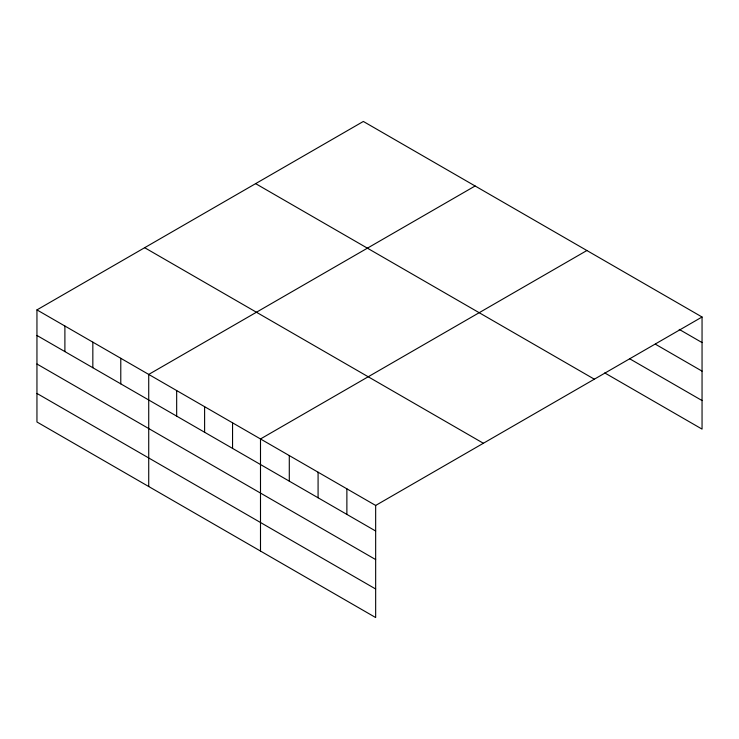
<?xml version="1.0" encoding="UTF-8"?>
<svg xmlns="http://www.w3.org/2000/svg" width="739" height="739" viewBox="0 0 739 739"><rect width="100%" height="100%" fill="white"/><g stroke="black" fill="none" stroke-linecap="round" stroke-linejoin="round"><path stroke-width="1.11" d="M375.661 559.571L375.661 505.448L36.95 309.89L36.95 421.997L375.661 617.545L375.661 559.571L36.95 364.013M604.761 372.936L702.05 429.11L702.05 317.003L363.339 121.455L36.95 309.89M475.112 185.988L148.724 374.424L148.724 486.53M586.886 250.521L260.498 438.957L260.498 551.054M375.661 505.448L702.05 317.003M679.215 329.391L702.05 342.573M655.391 344.189L702.05 371.135M629.573 358.711L702.05 400.556M255.629 183.642L594.341 379.19M144.659 247.704L483.371 443.261M36.95 335.46L375.661 531.018M36.95 393.434L375.661 588.992M346.877 488.821L346.877 514.39M318.084 472.203L318.084 497.772M289.291 455.575L289.291 481.144M232.554 422.819L232.554 448.388M204.611 406.69L204.611 432.26M176.667 390.552L176.667 416.131M120.78 358.295L120.78 383.864M92.837 342.157L92.837 367.726M64.893 326.028L64.893 351.598"/></g></svg>
